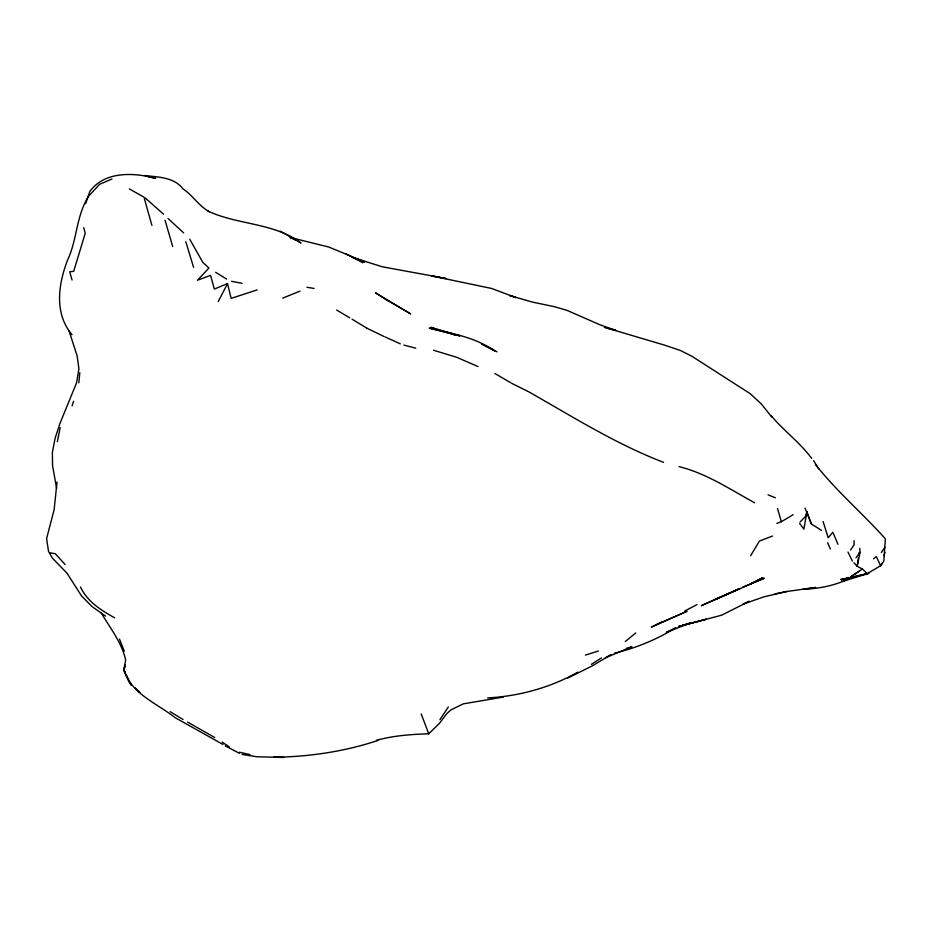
<?xml version="1.0" encoding="UTF-8"?>
<svg xmlns="http://www.w3.org/2000/svg" width="932" height="932" viewBox="0 0 932 932"><rect width="100%" height="100%" fill="white"/><g stroke="black" fill="none" stroke-linecap="round" stroke-linejoin="round"><path stroke-width="1.4" d="M854.073 540.7L854.05 544.882L850.555 550.02M853.945 562.73L856.974 566.155L862.345 569.009L867.273 573.623L841.538 579.739L867.273 573.623L880.752 565.654L883.839 561.041L885.4 538.847C862.717 513.45 836.528 491.304 815.418 464.369M78.801 382.866L79.814 372.718M57.015 482.089L54.126 509.699L46.6 538.591L48.534 551.453L52.507 558.233L66.987 573.157L81.538 595.944L91.93 606.476L105.572 616.11M111.968 178.991L99.596 184.303L88.82 195.965C76.133 215.385 77.333 239.466 67.582 260.063C58.343 283.969 53.974 313.502 72.009 334.658M858.407 557.942L857.207 566.178L860.05 552.455L859.817 548.342M858.815 555.204L859.211 552.455M821.465 530.378L811.341 523.947L806.902 511.773L803.897 529.108L799.644 523.423M57.353 441.652L60.172 427.59M806.902 511.773L805.679 516.293L800.087 522.013M883.955 555.787L884.981 552.373M125.354 665.133L123.84 669.724C130.899 693.641 156.856 703.241 174.948 717.558L223.004 744.482M72.09 405.839L73.628 401.238M85.651 203.642L89.787 191.526C104.745 170.929 133.754 172.455 155.749 178.327L148.316 176.812M125.203 665.926L123.84 669.724L128.931 681.723L131.296 685.241L126.321 674.896M218.263 301.525L227.513 283.584L231.148 298.38L257.174 289.899M880.752 565.654L881.87 563.685M750.621 555.752L759.452 541.026L772.558 536.04M439.916 719.644L448.315 707.027M881.334 552.501L884.899 547.34M855.995 557.744L860.05 552.455M376.47 740.358C393.444 735.581 411.187 734.369 428.743 733.799L439.461 723.314L446.871 713.539L451.135 709.788L463.309 703.846L503.373 697.066M625.267 641.566L635.741 632.956M873.505 558.839L876.395 556.602L880.6 565.759M862.345 569.009L850.275 577.071L859.351 571.106M591.377 664.341L601.501 657.899M776.869 523.376L781.354 521.687L793.167 514.697M849.914 578.19C835.48 585.587 819.007 588.675 802.883 589.362L815.605 587.463L786.457 591.552L763.867 596.864L742.955 604.181L749.281 601.303L721.706 615.167L678.741 626.525M567.681 678.112L591.971 666.042L610.844 654.788L605.357 657.829L631.884 646.738L626.362 648.439M684.973 610.868L697.031 604.577M656.512 624.568L687.035 611.287L651.305 627.143L662.233 621.737M577.91 672.135C550.346 687.653 519.171 696.227 487.634 697.917M849.576 578.026L843.297 581.149L868.962 573.355M666.427 632.292L675.782 627.784C656.804 639.468 636.102 648.055 614.421 653.204M737.888 589.315L701.26 605.695L739.938 588.558L713.574 600.196M715.275 599.462L750.621 584.026L762.679 577.712L751.122 583.712L764.287 578.259L742.909 587.067M666.497 632.315L690.251 622.972L679.218 626.455L706.246 619.244L682.212 625.372M227.513 283.584L214.337 289.083L210.562 275.371L197.468 280.241L208.978 268.02L202.861 262.428L189.744 239.244M299.964 291.134L282.722 298.135M378.38 740.288C344.852 751.553 309.016 756.831 273.728 757.262L283.945 757.413L256.964 756.784L242.134 754.431M585.366 655.114L598.367 651.049M678.345 626.467L680.919 625.71M775.051 593.87L786.957 591.459M306.978 287.254L314.084 288.454M446.207 278.551L431.26 275.86L491.618 288.454L515.862 297.588L509.699 295.537L532.685 302.166L553.725 306.535L566.854 310.298L599.87 324.755L615.737 330.324L604.297 327.423M49.955 552.793L55.337 553.748L65.065 564.466M445.449 278.365L382.248 266.785L352.413 257.325L364.692 261.985L329.008 247.096L290.435 237.544M231.52 281.313L242.04 283.328M239.489 752.217L250.009 754.594M679.009 466.606C706.27 473.34 730.152 489.347 754.524 502.756M443.166 331.477L448.723 332.969M607.058 328.111L664.656 345.155L680.453 350.514L691.765 356.175L750.144 393.642L761.339 403.952L771.696 416.953M433.555 350.246L456.645 357.259L477.976 366.544M403.836 345.061L415.777 348.207M208.151 211.156C238.079 225.148 273.857 222.573 300.978 242.984L290.679 236.938L296.05 240.165L290.062 237.578M450.028 333.411L455.259 335.171M442.036 331.198L430.91 327.353L459.872 335.904L429.233 328.157C451.752 333.283 475.402 337.407 494.764 350.863L481.46 343.896L497.001 351.807M768.084 494.822L775.412 497.781M663.561 462.342C615.994 444.121 572.516 416.627 528.223 391.522M384.963 336.871L400.317 343.873M144.81 175.496C157.939 177.173 173.981 176.975 183.08 188.963C192.854 195.359 198.889 206.123 209.35 211.727M367.22 328.379L383.844 336.417M511.493 383.25L527.663 391.242M225.311 745.868L239.466 753.336M346.343 253.947L362.839 262.789M280.183 231.159L293.044 238.277M187.588 722.079L214.756 737.538M385.44 299.184L410.721 313.933L375.34 292.73L387.863 300.71M129.362 188.928L144.017 197.165M494.892 373.499L510.445 382.598M336.65 310.03L349.721 317.824M170.183 711.71L183.068 719.492M352.051 319.175L367.173 328.355M215.653 272.295L226.604 279.076M114.601 617.788C101.087 610.215 87.259 601.664 80.49 587.009M222.154 742.07L229.249 746.928M145.182 197.957L163.566 214.209M183.627 232.86L167.993 218.449M771.242 415.812C783.812 430.887 799.947 442.479 811.667 458.381M852.337 561.087L847.98 552.059M101.297 613.116C110.314 628.203 121.766 642.614 125.669 659.996L123.84 669.724L125.086 672.31M813.624 460.688L818.552 468.714M827.639 542.704L830.377 549.006M428.743 733.799L421.206 713.959M837.938 544.288L832.882 532.277L828.175 537.752L823.119 521.571M119.471 639.072L124.317 651.142M805.038 508.115L811.341 523.947M69.189 331.268L77.135 355.873L78.917 368.792L76.552 382.854L59.951 423.478L55.128 438.215L52.367 452.381L52.553 465.744L56.654 488.438M193.6 267.333L185.817 241.761M172.723 246.607L165.046 220.255M151.916 225.428L144.32 198.434M777.509 508.523L781.354 521.687M72.044 280.043L69.714 271.771L73.698 271.34L85.22 233.326L83.729 227.653M854.096 576.931L840.839 579.483L854.096 576.931M139.695 692.371L135.501 688.259L139.695 692.371"/></g></svg>
